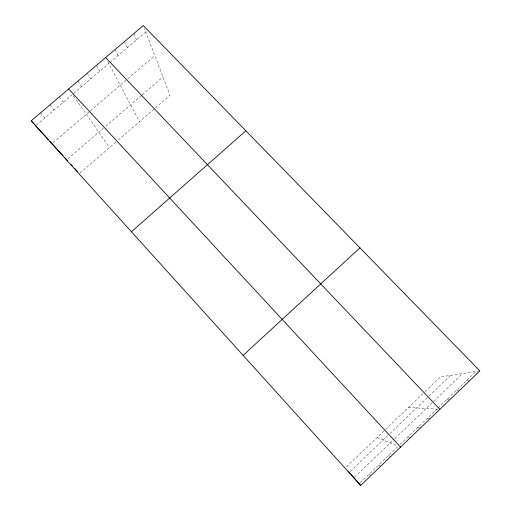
<?xml version="1.0" encoding="UTF-8"?>
<svg xmlns="http://www.w3.org/2000/svg" width="511" height="511" viewBox="0 0 511 511"><rect width="100%" height="100%" fill="white"/><g stroke="black" fill="none" stroke-linecap="round" stroke-linejoin="round"><path stroke-width="0.38" stroke-dasharray="2.56 1.92" d="M354.525 477.191L394.211 439.128M394.773 438.585L462.602 373.522M360.306 482.716L397.737 446.742M400.017 444.544L436.873 409.119M437.972 408.065L476.073 371.446M346.471 466.754L384.936 429.981M385.498 429.444L424.469 392.186M425.037 391.637L440.412 376.939L479.075 370.986M350.418 471.295L387.594 435.698M389.836 433.552L428.512 396.517M429.08 395.974L450.593 375.374M79.978 173.114L117.083 141.01M118.233 140.014L154.75 108.421M155.338 107.91L169.952 95.263L144.396 28.444M67.912 158.793L103.394 128.229M105.668 126.268L141.604 95.327M142.179 94.829L162.945 76.95M53.163 142.658L89.725 111.347M90.294 110.861L127.182 79.269M127.756 78.777L154.788 55.622M36.268 125.272L72.466 94.465M73.603 93.494L108.798 63.536M109.961 62.546L145.776 32.059M466.326 380.816L469.89 380.42M456.54 390.219L459.248 390.053M446.723 399.653L449.916 399.634M408.436 407.51L439.875 409.292M427.279 418.343L430.096 418.694M417.659 427.592L420.278 428.135M407.995 436.873L410.435 437.601M377.061 437.512L397.596 445.899M388.584 455.537L390.634 456.642M378.823 464.914L380.689 466.211M369.038 474.323L370.699 475.811M40.58 112.829L44.923 117.907M49.963 104.857L54.134 110.069M59.308 96.911L63.313 102.251M73.373 95.761L109.584 147.5M77.928 81.089L81.588 86.698M87.189 73.22L90.683 78.956M96.426 65.37L99.754 71.233M107.744 61.537L139.471 121.644M115.09 49.51L118.086 55.629M124.518 41.5L127.348 47.747M133.92 33.509L136.578 39.89"/><path stroke-width="0.77" d="M360.683 485.45L479.829 370.865L143.291 25.55L31.171 120.82L360.683 485.45L355.63 479.657M243.121 355.362L359.942 247.854M131.436 231.77L245.855 130.797M105.636 57.545L439.875 409.292M68.634 88.991L400.554 447.106M31.171 120.82L48.136 139.394M50.078 141.521L63.006 155.67M64.891 157.739L67.701 160.818M71.131 164.568L72.198 165.736M74.823 168.611L77.385 171.415M348.247 471.187L350.169 473.39M351.076 474.432L355.196 479.165"/></g></svg>
